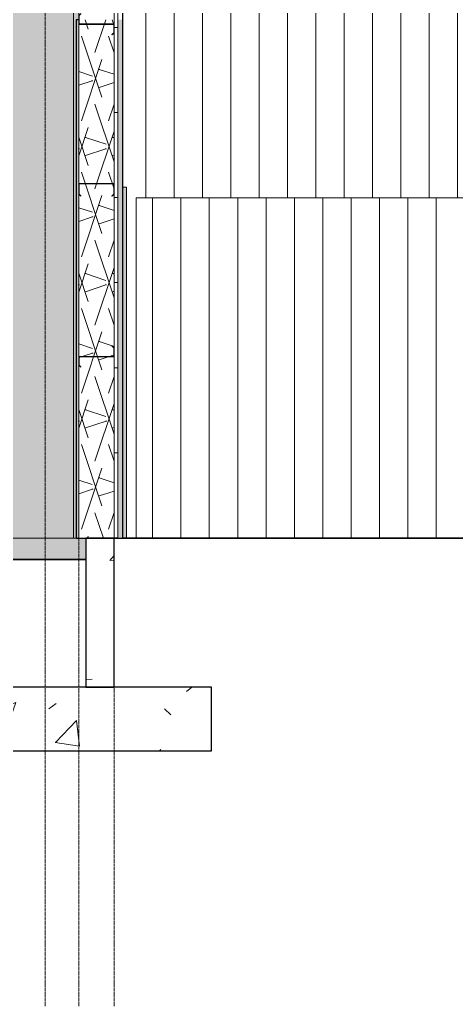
# Model space of a CAD drawing. Header units: inches. Extents: x -23034 to -8448, y -290 to 853.
# Drawn here: x -9043.6 to -8920.4, y -132 to 146.3 of the extents above; entities that cross this region are included whole.
import ezdxf

# ---------------------------------------------------------------- set-up
doc = ezdxf.new("R2010")
doc.units = ezdxf.units.IN
doc.header["$MEASUREMENT"] = 0
doc.linetypes.add('Grid Line 1_2_', pattern=[0.875, 0.5, -0.125, 0.125, -0.125])
for name, color, linetype, lineweight in [('A-DOOR', 31, 'Continuous', 9), ('A-DOOR-FRAM', 31, 'Continuous', 9), ('A-GLAZ-CURT', 52, 'Continuous', 9), ('A-WALL', 113, 'Continuous', 9), ('A-WALL-PATT', 111, 'Continuous', 25), ('C-BLDG-PADS', 91, 'Continuous', 9), ('C-TOPO', 7, 'Continuous', 9), ('L-SITE-WALL', 31, 'Continuous', 9), ('S-BEAM', 12, 'Continuous', 9), ('S-FNDN', 32, 'Continuous', 9), ('S-GRID', 1, 'Continuous', 9)]:
    doc.layers.add(name, color=color, linetype=linetype, lineweight=lineweight)
pattern_1 = [(50, (-21606.15, 72.08), (55.0854, -4.81984), [5.76, -63.36]), (355, (-21606.15, 72.08), (-10.6557, 57.76853), [4.608, -50.688]), (100.451, (-21601.557, 71.68), (44.42947, 52.94866), [4.895, -53.848]), (46.184, (-21606.15, 87.44), (81.96444, -12.71212), [8.64, -95.04]), (96.636, (-21599.32, 86.38), (71.7815, 74.8124), [7.343, -80.772]), (351.184, (-21606.15, 87.44), (71.78195, 74.81243), [6.912, -76.032]), (21, (-21598.47, 83.6), (45.84207, -30.92146), [5.76, -63.36]), (326, (-21598.47, 83.6), (18.68706, 55.69148), [4.608, -50.688]), (71.451, (-21594.65, 81.025), (64.5289, 24.7701), [4.895, -53.848]), (37.5, (-21606.148, 72.082), (0.933895, 25.566816), [2.534, -47.539, 2.534, -48.922, -50.88]), (37.5, (-21606.148, 72.082), (0.933895, 25.566816), [-101.53, 2.534, -48.346]), (7.5, (-21606.148, 72.082), (20.20404, 30.2913), [2.534, -26.803, 2.534, -46.387, -19.392]), (7.5, (-21606.148, 72.082), (20.20404, 30.2913), [-78.259, 2.534, -16.858]), (327.5, (-21623.274, 72.082), (40.997785, -1.732403), [2.534, -16.666, 2.534, -57.37, -79.488]), (327.5, (-21623.274, 72.082), (40.997785, -1.732403), [-79.104, 2.534, -76.954]), (317.5, (-21630.954, 72.082), (44.78888, 7.68784), [2.534, -22.426, 2.534, -37.248, -56.448]), (317.5, (-21630.954, 72.082), (44.78888, 7.68784), [-64.742, 2.534, -53.914])]
pattern_2 = [(45, (-21606.148, 72.082), (-19.007, 19.007), []), (45, (-21606.148, 100.882), (-19.007, 19.007), [])]

# ---------------------------------------------------------------- blocks, each defined once
blk = doc.blocks.new('Struct_Sports Complex_2015_rvt-4-Section 16')
at = {"layer": 'A-WALL-PATT', "lineweight": 9}
h = blk.add_hatch(dxfattribs=at)
h.set_pattern_fill('FP_30', color=250, style=0, pattern_type=2)
h.set_pattern_definition(pattern_1)
h.paths.add_polyline_path([(-21132.3, -42), (-21124.3, -42), (-21124.3, 0), (-21132.3, 0), (-21132.3, -19)], flags=0)
at = {"layer": 'S-FNDN'}
h = blk.add_hatch(dxfattribs=at)
h.set_pattern_fill('FP_30', color=256, style=0, pattern_type=2)
h.set_pattern_definition(pattern_1)
h.paths.add_polyline_path([(-21174.77, -60), (-21096.8, -60), (-21096.8, -42), (-21192.8, -42), (-21192.8, -60)], flags=0)
at = {"layer": 'L-SITE-WALL', "color": 10, "lineweight": 25}
for p, q in [((-21132.3, 0), (-21132.3, -42)), ((-21124.3, 0), (-21132.3, 0)), ((-21124.3, -42), (-21124.3, 0)), ((-21132.3, -42), (-21124.3, -42))]:
    blk.add_line(p, q, dxfattribs=at)
at = {"layer": 'S-FNDN', "color": 10, "lineweight": 25}
for p, q in [((-21096.8, -42), (-21192.8, -42)), ((-21096.8, -60), (-21096.8, -42)), ((-21192.8, -60), (-21096.8, -60))]:
    blk.add_line(p, q, dxfattribs=at)
blk = doc.blocks.new('Girt_C - 10_D-1162511-Section 16')
at = {"layer": 'S-BEAM'}
h = blk.add_hatch(dxfattribs=at)
h.set_pattern_fill('FP_29', color=256, style=0, pattern_type=2)
h.set_pattern_definition(pattern_2)
h.paths.add_polyline_path([(-21133.73, 96.52), (-21133.66, 96.6), (-21134.19, 97.05), (-21134.19, 99.87), (-21134.3, 99.87), (-21134.3, 97)], flags=0)
h.paths.add_polyline_path([(-21124.88, 96.52), (-21124.3, 97), (-21124.3, 99.87), (-21124.41, 99.87), (-21124.41, 97.05), (-21124.95, 96.6)], flags=0)
h.paths.add_polyline_path([(-21124.49, 99.95), (-21124.49, 100.05), (-21134.12, 100.05), (-21134.12, 99.95)], flags=0)
at = {"layer": 'S-BEAM', "lineweight": 15}
for p, q in [((-21134.3, 99.87), (-21134.3, 97)), ((-21134.19, 97.05), (-21134.19, 99.87)), ((-21124.49, 100.05), (-21134.12, 100.05)), ((-21134.12, 99.95), (-21124.49, 99.95)), ((-21124.41, 99.87), (-21124.41, 97.05)), ((-21124.3, 97), (-21124.3, 99.87)), ((-21134.3, 97), (-21133.73, 96.52)), ((-21133.66, 96.6), (-21134.19, 97.05)), ((-21133.73, 96.52), (-21133.66, 96.6)), ((-21124.41, 97.05), (-21124.95, 96.6)), ((-21124.95, 96.6), (-21124.88, 96.52)), ((-21124.88, 96.52), (-21124.3, 97))]:
    blk.add_line(p, q, dxfattribs=at)
for centre, radius, start, end in [((-21134.12, 99.87), 0.188, 90, 180), ((-21134.12, 99.87), 0.0782, 90, 177.8773), ((-21124.49, 99.87), 0.188, 0, 90), ((-21124.49, 99.87), 0.0782, 3.0424, 90)]:
    blk.add_arc(centre, radius, start, end, dxfattribs=at)
blk = doc.blocks.new('Girt_Z - 10_D-1185129-Section 16')
at = {"layer": 'S-BEAM'}
h = blk.add_hatch(dxfattribs=at)
h.set_pattern_fill('FP_29', color=256, style=0, pattern_type=2)
h.set_pattern_definition(pattern_2)
h.paths.add_polyline_path([(-21133.73, 48.27), (-21133.66, 48.35), (-21134.19, 48.8), (-21134.19, 51.12), (-21134.3, 51.12), (-21134.3, 48.75)], flags=0)
h.paths.add_polyline_path([(-21134.12, 51.2), (-21124.49, 51.2), (-21124.49, 51.3), (-21134.12, 51.3)], flags=0)
h.paths.add_polyline_path([(-21124.41, 51.38), (-21124.3, 51.38), (-21124.3, 53.75), (-21124.88, 54.23), (-21124.95, 54.15), (-21124.41, 53.7)], flags=0)
at = {"layer": 'S-BEAM', "lineweight": 15}
for p, q in [((-21124.88, 54.23), (-21124.95, 54.15)), ((-21124.95, 54.15), (-21124.41, 53.7)), ((-21124.3, 53.75), (-21124.88, 54.23)), ((-21124.41, 53.7), (-21124.41, 51.38)), ((-21124.3, 51.38), (-21124.3, 53.75)), ((-21134.3, 51.12), (-21134.3, 48.75)), ((-21134.19, 48.8), (-21134.19, 51.12)), ((-21124.49, 51.3), (-21134.12, 51.3)), ((-21134.12, 51.2), (-21124.49, 51.2)), ((-21134.3, 48.75), (-21133.73, 48.27)), ((-21133.66, 48.35), (-21134.19, 48.8)), ((-21133.73, 48.27), (-21133.66, 48.35))]:
    blk.add_line(p, q, dxfattribs=at)
for centre, radius, start, end in [((-21134.12, 51.12), 0.188, 90, 180), ((-21134.12, 51.12), 0.0782, 90, 177.8773), ((-21124.49, 51.38), 0.188, 270, 0), ((-21124.49, 51.38), 0.0782, 270, 356.9576)]:
    blk.add_arc(centre, radius, start, end, dxfattribs=at)
blk = doc.blocks.new('Double-Flush - 72_ x 96_-983185-Section 16')
at = {"layer": 'A-DOOR-FRAM'}
blk.add_hatch(color=256, dxfattribs=at).paths.add_polyline_path([(-21120.8, 0), (-21120.8, 99), (-21121.8, 99), (-21121.8, 0)], flags=0)
for q in [(-21121.8, 99), (-21120.8, 0)]:
    blk.add_line((-21120.8, 99), q, dxfattribs=at)
blk = doc.blocks.new('columns and girder2 - one-1108489-Section 16')
at = {"layer": 'S-BEAM'}
h = blk.add_hatch(color=256, dxfattribs=at)
h.paths.add_polyline_path([(-21153.8, -6), (-21153.8, -6), (-21155.3, -6)], flags=0)
h.paths.add_polyline_path([(-21153.87, 0), (-21153.8, 0), (-21153.8, 119), (-21191.8, 323.84), (-21193.29, 323.84), (-21155.3, 118.86), (-21155.3, 0)], flags=0)
h.paths.add_polyline_path([(-22339.98, 0), (-22338.55, 0), (-22338.55, 118.85), (-22303.8, 294.08), (-22305.33, 294.08), (-22340.05, 119), (-22340.05, 0)], flags=0)
h.paths.add_polyline_path([(-22359.55, 0), (-22358.05, 0), (-22358.05, 323.95), (-22358.44, 323.95), (-22358.44, 324.3), (-22358.05, 324.3), (-22358.05, 335.8), (-22358.44, 335.8), (-22358.44, 336.15), (-22359.55, 336.13), (-22359.55, 194.5), (-22358.8, 194.5), (-22358.8, 98.25), (-22359.55, 98.25), (-22359.55, 61.61)], flags=0)
h.paths.add_polyline_path([(-21135.8, 0), (-21135.05, 0), (-21135.05, 146.25), (-21134.3, 146.25), (-21134.3, 387.19), (-21135.8, 387.12), (-21135.8, 21.31)], flags=0)
h = blk.add_hatch(color=256, dxfattribs=at)
h.paths.add_polyline_path([(-22340.05, -6), (-22340.05, -6), (-22358.05, -6)], flags=0)
h.paths.add_polyline_path([(-21135.8, -6), (-21135.8, -6), (-21153.8, -6)], flags=0)
h.paths.add_polyline_path([(-22357.19, 0), (-22340.05, 0), (-22340.05, 119), (-22305.33, 294.08), (-22305.33, 338.39), (-22357.08, 336.15), (-22354.43, 336.1), (-22354.43, 335.8), (-22355.79, 335.8), (-22356.16, 335.65), (-22356.32, 335.28), (-22356.24, 324.65), (-22356.16, 324.46), (-22355.79, 324.3), (-22354.43, 324.3), (-22354.43, 323.95), (-22358.05, 323.95), (-22358.05, 286.6), (-22307.55, 286.6), (-22307.55, 285.6), (-22358.05, 285.6), (-22358.05, 0)], flags=0)
h.paths.add_polyline_path([(-21135.8, 0), (-21135.8, 324.09), (-21188.62, 324.09), (-21188.62, 325.09), (-21135.8, 325.09), (-21135.8, 387.12), (-21191.62, 384.8), (-21191.62, 323.84), (-21191.77, 323.84), (-21153.8, 118.86), (-21153.8, 0), (-21136.67, 0)], flags=0)
h.paths.add_polyline_path([(-22302.33, 298.06), (-22123.26, 329.96), (-22009.3, 321.88), (-22010.58, 350.67), (-22302.33, 338.52), (-22302.33, 303.43)], flags=0)
h.paths.add_polyline_path([(-22006.29, 321.79), (-21643.96, 326.98), (-21645.67, 365.88), (-22007.5, 350.8), (-22006.29, 321.86)], flags=0)
h.paths.add_polyline_path([(-22357.08, 324.3), (-22356.68, 324.53), (-22356.55, 324.83), (-22356.63, 335.46), (-22356.71, 335.65), (-22357.08, 335.8), (-22358.05, 335.8), (-22358.05, 324.3)], flags=0)
h.paths.add_polyline_path([(-21640.96, 327.17), (-21403.33, 358.96), (-21194.62, 329.63), (-21194.62, 384.67), (-21642.58, 366.01), (-21641.34, 336.13)], flags=0)
blk.add_line((-21135.8, 0), (-21135.8, 387.12), dxfattribs=at)
blk = doc.blocks.new('Girt_Z - 10_D-1101369-Section 16')
at = {"layer": 'S-BEAM', "lineweight": 15}
for p, q in [((-21133.73, 147.98), (-21134.3, 147.5)), ((-21134.3, 147.5), (-21134.3, 145.13)), ((-21134.19, 147.45), (-21133.66, 147.9)), ((-21133.66, 147.9), (-21133.73, 147.98)), ((-21134.19, 145.13), (-21134.19, 147.45)), ((-21124.49, 145.05), (-21134.12, 145.05)), ((-21134.12, 144.95), (-21124.49, 144.95)), ((-21124.41, 144.87), (-21124.41, 142.55)), ((-21124.3, 142.5), (-21124.3, 144.87)), ((-21124.41, 142.55), (-21124.95, 142.1)), ((-21124.95, 142.1), (-21124.88, 142.02)), ((-21124.88, 142.02), (-21124.3, 142.5))]:
    blk.add_line(p, q, dxfattribs=at)
for centre, radius, start, end in [((-21134.12, 145.13), 0.188, 180, 270), ((-21134.12, 145.13), 0.0782, 183.0424, 270), ((-21124.49, 144.87), 0.188, 0, 90), ((-21124.49, 144.87), 0.0782, 2.1227, 90)]:
    blk.add_arc(centre, radius, start, end, dxfattribs=at)
blk = doc.blocks.new('System Panel - Interior Glazing-1179651-Section 16')
at = {"layer": 'A-GLAZ-CURT'}
h = blk.add_hatch(color=256, dxfattribs=at)
h.paths.add_polyline_path([(-21294.5, 1.75), (-21290.43, 1.75), (-21290.43, 4), (-21294.5, 4)], flags=0)
h.paths.add_polyline_path([(-21311.68, 1.75), (-21296.4, 1.75), (-21296.4, 4), (-21311.68, 4)], flags=0)
h.paths.add_polyline_path([(-21304.63, 28.5), (-21296.4, 28.5), (-21296.43, 31.5), (-21311.68, 31.5), (-21311.68, 28.5), (-21310.34, 28.5)], flags=0)
h.paths.add_polyline_path([(-21294.5, 28.5), (-21290.43, 28.5), (-21290.43, 31.5), (-21294.5, 31.5), (-21294.5, 31.38)], flags=0)
h.paths.add_polyline_path([(-21306.68, 32.5), (-21296.4, 32.5), (-21296.4, 34.87), (-21294.5, 34.87), (-21294.5, 32.5), (-21290.43, 32.5), (-21290.43, 34.89), (-21307.19, 34.88), (-21311.68, 34.88), (-21311.68, 32.5), (-21307.19, 32.5)], flags=0)
h.paths.add_polyline_path([(-21302.93, 37.11), (-21290.43, 37.12), (-21290.43, 96.25), (-21311.68, 96.25), (-21311.68, 37.11), (-21303.34, 37.11)], flags=0)

msp = doc.modelspace()

# ---------------------------------------------------------------- hatches: boundary and pattern name
at = {"layer": 'A-WALL-PATT', "lineweight": 9}
h = msp.add_hatch(dxfattribs=at)
h.set_pattern_fill('FP_33', color=256, style=0, pattern_type=2)
h.set_pattern_definition([(90, (-21143.99, 0), (-8, 5e-16), [])])
h.paths.add_polyline_path([(-8821.9102, 0), (-8792.9102, 0), (-8792.9102, 185.64323), (-9014.4102, 185.64323), (-9014.4102, 99), (-9013.4102, 99), (-9013.4102, 0), (-9010.6602, 0), (-9010.6602, 96), (-8821.9102, 96), (-8821.9102, 61.61007)], flags=0)
h = msp.add_hatch(dxfattribs=at)
h.set_pattern_fill('FP_31', color=256, style=0, pattern_type=2)
h.set_pattern_definition([(161.57, (-21605.188, 73.042), (-7.6802237, -0.0009796), [0, -54.643, 6.067, 0]), (18.43, (-21607.108, 73.042), (-7.6802237, 0.0009796), [0, -54.643, 6.067, 0]), (108.43, (-21605.188, 73.042), (3.8382953, -19.2013653), [18.211, -42.499]), (71.57, (-21607.108, 73.042), (3.8382953, 19.2013653), [18.211, -42.499])])
h.paths.add_polyline_path([(-9016.9102, 0), (-9016.9102, 146.25), (-9026.9102, 146.25), (-9026.9102, 0)], flags=0)
h = msp.add_hatch(dxfattribs=at)
h.set_pattern_fill('FP_34', color=256, style=0, pattern_type=2)
h.set_pattern_definition([(0, (-21606.148, 72.082), (0, 24), []), (90, (-21606.148, 72.082), (-24, 1e-15), [])])
h.paths.add_polyline_path([(-9015.9102, 0), (-9015.9102, 146.25), (-9016.9102, 146.25), (-9016.9102, 0)], flags=0)
h = msp.add_hatch(dxfattribs=at)
h.set_pattern_fill('FP_36', color=256, style=0, pattern_type=2)
h.set_pattern_definition([(90, (-21118.053, 0), (-8, 5e-16), [])])
h.paths.add_polyline_path([(-8823.4102, 0), (-8823.4102, 96), (-9010.6602, 96), (-9010.6602, 0), (-8853.50342, 0)], flags=0)
at = {"layer": 'C-BLDG-PADS'}
h = msp.add_hatch(dxfattribs=at)
h.set_pattern_fill('FP_30', color=256, style=0, pattern_type=2)
h.set_pattern_definition(pattern_1)
h.paths.add_polyline_path([(-9024.9102, -6), (-9024.9102, 0), (-10683.4102, 0), (-10683.4102, -6), (-9067.38024, -6)], flags=0)
at = {"layer": 'L-SITE-WALL', "lineweight": 5}
msp.add_hatch(color=256, dxfattribs=at).paths.add_polyline_path([(-9026.9102, 0), (-9026.9102, 146.25), (-9027.6602, 146.25), (-9027.6602, 0)], flags=0)
at = {"layer": 'L-SITE-WALL'}
msp.add_hatch(color=256, dxfattribs=at).paths.add_polyline_path([(-9014.4102, 0), (-9014.4102, 146.25), (-9015.9102, 146.25), (-9015.9102, 0)], flags=0)

# ---------------------------------------------------------------- linework, layer by layer
at = {"layer": 'A-WALL'}
for p, q in [((-9016.9102, 0), (-9016.9102, 335)), ((-9015.9102, 0), (-9015.9102, 335)), ((-9026.9102, 0), (-9026.9102, 146.25))]:
    msp.add_line(p, q, dxfattribs=at)
at = {"layer": 'C-BLDG-PADS'}
for p, q in [((-9027.6602, 0), (-10679.1602, 0)), ((-9024.9102, -6), (-9024.9102, 0)), ((-10683.4102, -6), (-9024.9102, -6))]:
    msp.add_line(p, q, dxfattribs=at)
at = {"layer": 'C-TOPO', "lineweight": 35}
for p, q in [((-9014.4102, 0), (-8853.50342, 0)), ((-9024.9102, -6.00628), (-9346.0801, -6.00628))]:
    msp.add_line(p, q, dxfattribs=at)
at = {"layer": 'C-TOPO'}
for p, q in [((-8853.50338, 0), (-9014.4102, 0)), ((-9346.08053, -6.00628), (-9024.91061, -6.00628))]:
    msp.add_line(p, q, dxfattribs=at)
at = {"layer": 'L-SITE-WALL', "lineweight": 25}
for p, q in [((-9014.4102, 0), (-9014.4102, 335)), ((-9026.9102, 146.25), (-9027.6602, 146.25)), ((-9027.6602, 146.25), (-9027.6602, 0)), ((-9027.6602, 0), (-9014.4102, 0))]:
    msp.add_line(p, q, dxfattribs=at)
at = {"layer": 'L-SITE-WALL'}
for p, q in [((-8821.9102, 96), (-9010.6602, 96)), ((-9010.6602, 96), (-9010.6602, 0))]:
    msp.add_line(p, q, dxfattribs=at)
at = {"layer": 'S-GRID', "linetype": 'Grid Line 1_2_'}
for p, q in [((-9036.4102, -132), (-9036.4102, 648.65882)), ((-9026.9102, -132), (-9026.9102, 648.65882)), ((-9016.9102, -132), (-9016.9102, 648.65882))]:
    msp.add_line(p, q, dxfattribs=at)

# ---------------------------------------------------------------- block references
at = {"color": 90, "lineweight": 5}
msp.add_blockref('Struct_Sports Complex_2015_rvt-4-Section 16', (12107.39261, 0), dxfattribs=at)
at = {"layer": 'A-DOOR'}
msp.add_blockref('Double-Flush - 72_ x 96_-983185-Section 16', (12107.39261, 0), dxfattribs=at)
at = {"layer": 'A-GLAZ-CURT'}
msp.add_blockref('System Panel - Interior Glazing-1179651-Section 16', (12252.14261, 0), dxfattribs=at)
at = {"layer": 'S-BEAM'}
for name in ['columns and girder2 - one-1108489-Section 16', 'Girt_Z - 10_D-1101369-Section 16', 'Girt_C - 10_D-1162511-Section 16', 'Girt_Z - 10_D-1185129-Section 16']:
    msp.add_blockref(name, (12107.39261, 0), dxfattribs=at)

doc.saveas('drawing.dxf')
